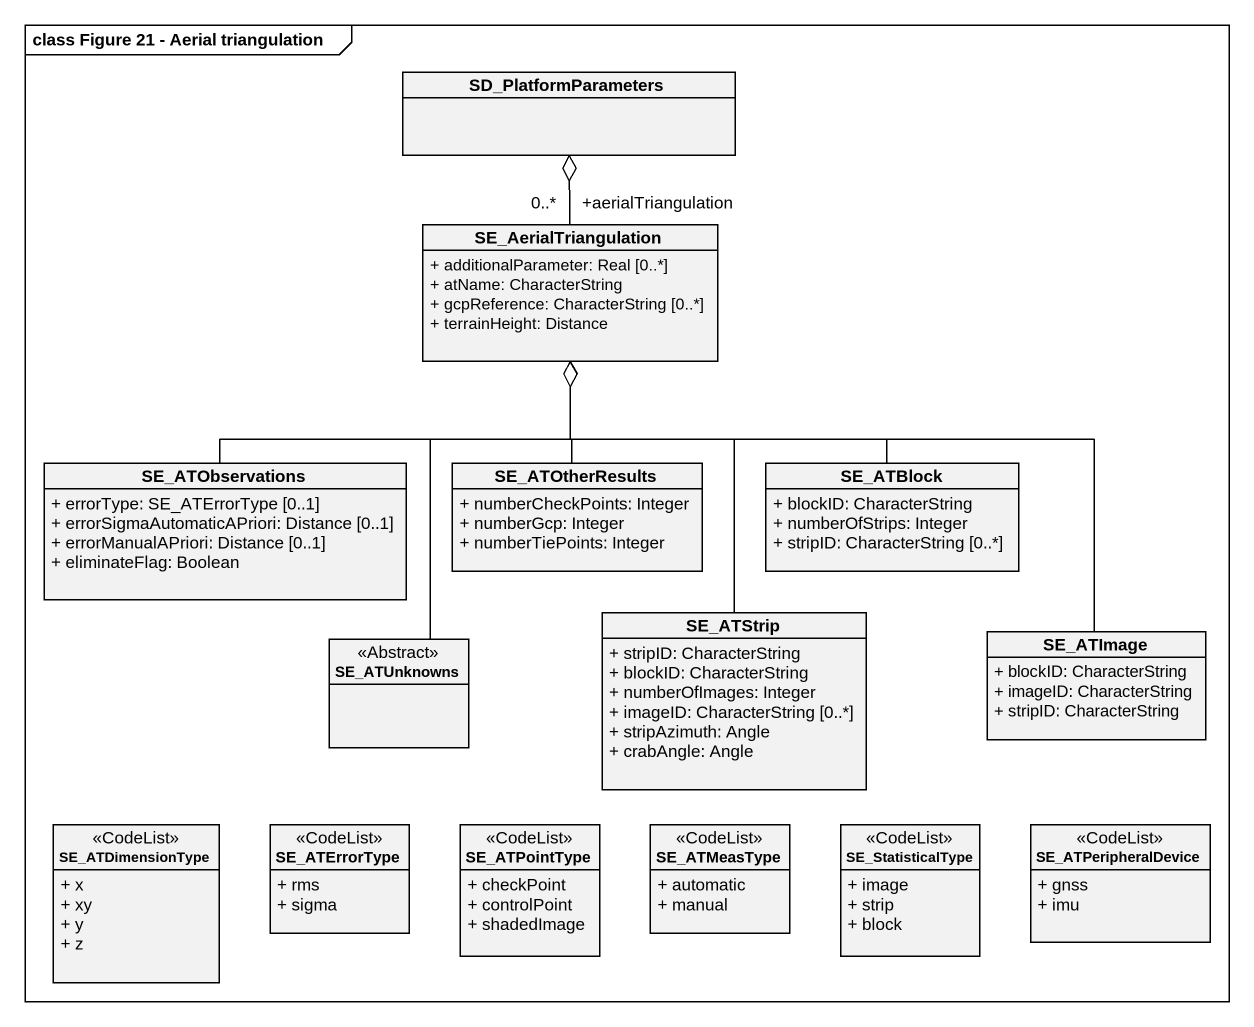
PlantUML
@startuml
mainframe class Figure 21 - Aerial triangulation
hide circle
hide empty members
skinparam classAttributeIconSize 0
class SD_PlatformParameters
class SE_AerialTriangulation {
  + additionalParameter: Real [0..*]
  + atName: CharacterString
  + gcpReference: CharacterString [0..*]
  + terrainHeight: Distance
}
class SE_ATObservations {
  + errorType: SE_ATErrorType [0..1]
  + errorSigmaAutomaticAPriori: Distance [0..1]
  + errorManualAPriori: Distance [0..1]
  + eliminateFlag: Boolean
}
class SE_ATOtherResults {
  + numberCheckPoints: Integer
  + numberGcp: Integer
  + numberTiePoints: Integer
}
class SE_ATBlock {
  + blockID: CharacterString
  + numberOfStrips: Integer
  + stripID: CharacterString [0..*]
}
class SE_ATStrip {
  + stripID: CharacterString
  + blockID: CharacterString
  + numberOfImages: Integer
  + imageID: CharacterString [0..*]
  + stripAzimuth: Angle
  + crabAngle: Angle
}
class SE_ATImage {
  + blockID: CharacterString
  + imageID: CharacterString
  + stripID: CharacterString
}
class SE_ATUnknowns <<Abstract>>
class SE_ATDimensionType <<CodeList>> {
  + x
  + xy
  + y
  + z
}
class SE_ATErrorType <<CodeList>> {
  + rms
  + sigma
}
class SE_ATPointType <<CodeList>> {
  + checkPoint
  + controlPoint
  + shadedImage
}
class SE_ATMeasType <<CodeList>> {
  + automatic
  + manual
}
class SE_StatisticalType <<CodeList>> {
  + image
  + strip
  + block
}
class SE_ATPeripheralDevice <<CodeList>> {
  + gnss
  + imu
}
SE_AerialTriangulation "+aerialTriangulation\n0..*" -up-o SD_PlatformParameters
SE_ATObservations -up-o SE_AerialTriangulation
SE_ATOtherResults -up-o SE_AerialTriangulation
SE_ATBlock -up-o SE_AerialTriangulation
SE_ATStrip -up-o SE_AerialTriangulation
SE_ATImage -up-o SE_AerialTriangulation
SE_ATUnknowns -up-o SE_AerialTriangulation
@enduml
